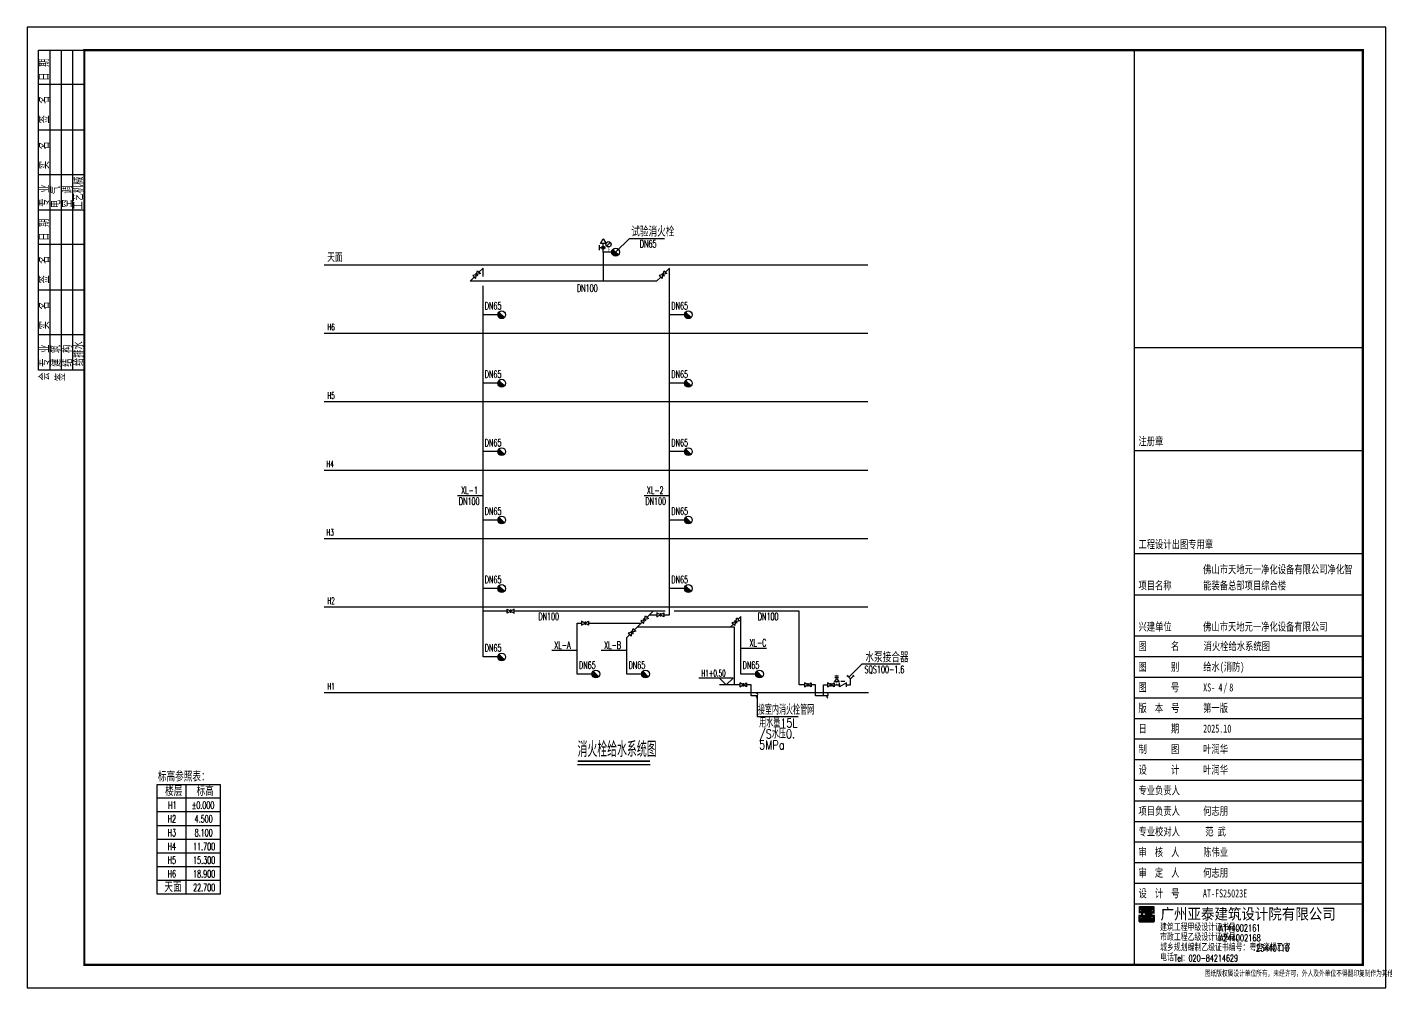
# Model space of a CAD drawing. Extents: x -1254782 to -617813, y -619975 to -323764.
# Drawn here: x -928411 to -869011, y -602575 to -560575 of the extents above; entities that cross this region are included whole.
import ezdxf
from ezdxf.enums import TextEntityAlignment as Align

# ---------------------------------------------------------------- set-up
doc = ezdxf.new("R2010")
doc.units = 0
doc.header["$LTSCALE"] = 1000
doc.header["$MEASUREMENT"] = 0
for name, color, linetype in [('2', 2, 'Continuous'), ('4', 4, 'Continuous'), ('9', 9, 'Continuous'), ('DIM_ELEV', 3, 'Continuous'), ('DIM_SYMB', 3, 'Continuous'), ('EQUIP_消火栓', 7, 'Continuous'), ('EQUIP_消防', 7, 'Continuous'), ('PIPE-消防', 1, 'Continuous'), ('PUB_TITLE', 4, 'Continuous'), ('STAIR', 2, 'Continuous'), ('TWT_LEAD', 3, 'Continuous'), ('TWT_TEXT', 7, 'Continuous'), ('VALVE_消防', 7, 'Continuous'), ('框', 130, 'Continuous')]:
    doc.layers.add(name, color=color, linetype=linetype)
doc.styles.add('-宋体', font='simsun_0.shx', dxfattribs={"width": 0.8})
doc.styles.add('_TCH_DIM', font='SIMPLEX.shx', dxfattribs={"width": 0.8, "bigfont": 'GBCBIG.shx'})
doc.styles.get("Standard").update_dxf_attribs({"font": 'gbenor.shx', "bigfont": 'gbcbig.shx'})
doc.styles.add('TBC', font='simhei_0.shx', dxfattribs={"width": 0.9})
doc.styles.add('天正', font='SIMPLEX.shx', dxfattribs={"width": 0.7, "bigfont": 'HZTXT.shx'})

# ---------------------------------------------------------------- blocks, each defined once
blk = doc.blocks.new('$TWTSYS$00000247')
at = {"elevation": 0}
blk.add_lwpolyline([(7, -101, -0.575183), (0, 0, 0.604745), (-11, 101, 16.924828)], format="xyb", dxfattribs=at)
blk = doc.blocks.new('$VALVE$00000497')
for p, q in [((78, 138), (-78, 138)), ((0, 50), (0, 138))]:
    blk.add_line(p, q)
at = {"const_width": 49.6}
blk.add_lwpolyline([(25, 0, 1), (-25, 0, 1)], format="xyb", close=True, dxfattribs=at)
blk.add_circle((0, 0), 50)
blk = doc.blocks.new('A$C6EA3746F')
at = {"layer": 'TWT_TEXT'}
for points in [[(284, 871), (284, 871), (464, 559), (464, 559), (104, 559), (104, 559), (284, 871)], [(284, 0), (284, 409), (284, 559)]]:
    blk.add_lwpolyline(points, dxfattribs=at)
at = {"layer": 'TWT_TEXT', "xscale": 2.052, "yscale": 2.052, "zscale": 2.052, "rotation": 90.00000000007688}
blk.add_blockref('$VALVE$00000497', (284, 290), dxfattribs=at)
blk = doc.blocks.new('A$C29A34EED')
at = {"layer": '框'}
for p, q in [((0, 461), (0, 14461)), ((0, 14461), (2000, 14461)), ((500, 461), (500, 14461)), ((1000, 461), (1000, 14461)), ((1500, 461), (1500, 14461)), ((2000, 461), (2000, 14461)), ((2000, 12961), (0, 12961)), ((2000, 10961), (0, 10961)), ((2000, 9005), (0, 9005)), ((2000, 7461), (0, 7461)), ((2000, 5961), (0, 5961)), ((2000, 3961), (0, 3961)), ((2000, 2005), (0, 2005)), ((2000, 461), (0, 461))]:
    blk.add_line(p, q, dxfattribs=at)
at = {"layer": '框', "style": '_TCH_DIM', "width": 0.8}
for s, p in [('日 期', (462, 13120)), ('签  名', (466, 11253)), ('实  名', (466, 9253)), ('专 业', (472, 7613)), ('空 调', (1460, 7573)), ('工艺机械', (1953, 7486)), ('电 气', (957, 7555)), ('日 期', (462, 6120)), ('签  名', (466, 4253)), ('实  名', (466, 2253)), ('专 业', (480, 613)), ('建 筑', (967, 607)), ('结 构', (1470, 612)), ('给排水', (1970, 645)), ('会', (470, 12)), ('签', (1174, -12))]:
    blk.add_text(s, height=450, rotation=90, dxfattribs=at).set_placement(p)
blk = doc.blocks.new('A$C54597E38')
at = {"layer": '9'}
h = blk.add_hatch(dxfattribs=at)
h.set_pattern_fill('ANSI31', color=256, scale=70.630202, angle=135, style=0)
h.set_pattern_definition([(180, (-153496.256, -56662.455), (-2e-15, -8.82877527), [])])
edge = h.paths.add_edge_path()
edge.add_line((99, 458), (99, 400))
edge.add_line((99, 400), (0, 400))
edge.add_line((0, 400), (0, 620))
edge.add_arc((64, 620), 63.6, 90, 180, ccw=False)
edge.add_line((64, 683), (622, 683))
edge.add_arc((622, 620), 63.6, 0, 90, ccw=False)
edge.add_line((685, 620), (685, 396))
edge.add_line((685, 396), (594, 396))
edge.add_line((594, 396), (594, 463))
edge.add_line((594, 463), (614, 463))
edge.add_line((614, 463), (624, 463))
edge.add_line((624, 463), (624, 613))
edge.add_line((624, 613), (68, 613))
edge.add_line((68, 613), (68, 458))
edge.add_line((68, 458), (99, 458))
h.paths.add_polyline_path([(369, 293), (369, 582), (586, 582), (586, 519), (436, 519), (436, 458), (557, 458), (557, 225), (431, 225), (431, 166), (588, 166), (588, 112), (370, 112), (370, 226), (321, 226), (321, 112), (103, 112), (103, 166), (260, 166), (260, 225), (133, 225), (133, 458), (255, 458), (255, 519), (104, 519), (104, 582), (321, 582), (321, 293)])
h.paths.add_polyline_path([(196, 399), (265, 399), (265, 289), (196, 289)], flags=16)
h.paths.add_polyline_path([(494, 399), (425, 399), (425, 289), (494, 289)], flags=16)
edge = h.paths.add_edge_path()
edge.add_line((99, 225), (99, 283))
edge.add_line((99, 283), (0, 283))
edge.add_line((0, 283), (0, 64))
edge.add_arc((64, 64), 63.6, 180, 270)
edge.add_line((64, 0), (622, 0))
edge.add_arc((622, 64), 63.6, 270, 360)
edge.add_line((685, 64), (685, 287))
edge.add_line((685, 287), (594, 287))
edge.add_line((594, 287), (594, 220))
edge.add_line((594, 220), (614, 220))
edge.add_line((614, 220), (624, 220))
edge.add_line((624, 220), (624, 71))
edge.add_line((624, 71), (68, 71))
edge.add_line((68, 71), (68, 225))
edge.add_line((68, 225), (99, 225))
blk.add_lwpolyline([(99, 225), (99, 283), (0, 283), (0, 64, 0.414214), (64, 0), (622, 0, 0.414214), (685, 64), (685, 287), (594, 287), (594, 220), (614, 220), (624, 220), (624, 71), (68, 71), (68, 225)], format="xyb", close=True, dxfattribs=at)
blk.add_lwpolyline([(369, 293), (369, 293), (369, 582), (586, 582), (586, 519), (436, 519), (436, 458), (557, 458), (557, 225), (431, 225), (431, 166), (588, 166), (588, 112), (370, 112), (370, 226), (321, 226), (321, 112), (103, 112), (103, 166), (260, 166), (260, 225), (133, 225), (133, 458), (255, 458), (255, 519), (104, 519), (104, 582), (321, 582), (321, 293), (369, 293)], dxfattribs=at)
blk.add_lwpolyline([(494, 399), (425, 399), (425, 289), (494, 289)], close=True, dxfattribs=at)
blk = doc.blocks.new('消防框')
at = {"layer": '4'}
blk.add_line((-66927, 44194), (-66927, 17778), dxfattribs=at)
at = {"layer": '框'}
for p, q in [((-76927, 57778), (-76927, 17778)), ((-66927, 57778), (-66927, 17778)), ((-76927, 44769), (-66927, 44769)), ((-76927, 44194), (-76927, 17778)), ((-76927, 40266), (-66927, 40266)), ((-76927, 35764), (-66927, 35764)), ((-76927, 33962), (-66927, 33962)), ((-76927, 32161), (-66927, 32161)), ((-76927, 31261), (-66926, 31261)), ((-76927, 30360), (-66927, 30360)), ((-76927, 29459), (-66927, 29459)), ((-76927, 28559), (-66926, 28559)), ((-76927, 27658), (-66926, 27658)), ((-76927, 26758), (-66926, 26758)), ((-76927, 25857), (-66926, 25857)), ((-76927, 24956), (-66926, 24956)), ((-76927, 24056), (-66927, 24056)), ((-76927, 23155), (-66926, 23155)), ((-76927, 22255), (-66926, 22255)), ((-76927, 21354), (-66926, 21354)), ((-76927, 20453), (-66926, 20453))]:
    blk.add_line(p, q, dxfattribs=at)
at = {"layer": '4'}
blk.add_blockref('A$C54597E38', (-76728, 19659), dxfattribs=at)
at = {"layer": 'TWT_TEXT', "style": 'TBC', "width": 0.9}
blk.add_text('广州亚泰建筑设计院有限公司', height=480, dxfattribs=at).set_placement((-75777, 19767))
at = {"layer": 'TWT_TEXT', "style": '_TCH_DIM'}
for s, height, p in [('建筑工程甲级设计证书号：', 300, (-75794, 19266)), ('市政工程乙级设计证书号：', 300, (-75794, 18833)), ('城乡规划编制乙级证书编号：粤自资规乙字', 300, (-75794, 18384)), ('电话', 300, (-75794, 17950)), ('图纸版权属设计单位所有，未经许可，外人及外单位不得翻印复制作为其他工程之用', 249.73, (-73842, 17267))]:
    blk.add_text(s, height=height, rotation=359.99972, dxfattribs=at).set_placement(p)
at = {"layer": 'TWT_TEXT', "style": '天正', "width": 0.67}
for s, height, p in [('A144002161', 300, (-73207, 19244)), ('A244002168', 300, (-73197, 18811)), ('23440110', 300, (-71602, 18365)), ('Tel：020-84214629', 290, (-75183, 17930))]:
    blk.add_text(s, height=height, rotation=359.99972, dxfattribs=at).set_placement(p)
at = {"layer": '框', "style": '-宋体', "width": 0.74}
for s, p in [('注册章', (-76742, 40497)), ('工程设计出图专用章', (-76741, 35995)), ('佛山市天地元一净化设备有限公司净化智', (-73914, 34897)), ('项目名称', (-76741, 34193)), ('能装备总部项目综合楼', (-73914, 34193)), ('兴建单位', (-76741, 32392)), ('佛山市天地元一净化设备有限公司', (-73915, 32392)), ('图      名', (-76741, 31539)), ('图      别', (-76741, 30638)), ('给水(消防)', (-73914, 30638)), ('图      号', (-76741, 29737)), ('XS-  /', (-73914, 29737)), ('8', (-72770, 29737)), ('版  本  号', (-76742, 28837)), ('第一版', (-73915, 28837)), ('日      期', (-76741, 27936)), ('2025.10', (-73914, 27936)), ('制      图', (-76741, 27036)), ('设      计', (-76741, 26135)), ('专业负责人', (-76741, 25235)), ('项目负责人', (-76741, 24334)), ('专业校对人', (-76741, 23433)), ('审  核  人', (-76741, 22533)), ('审  定  人', (-76741, 21632)), ('设  计  号', (-76741, 20732)), ('AT-FS25023E', (-73923, 20732))]:
    blk.add_text(s, height=350, dxfattribs=at).set_placement(p)
for s, p in [('叶润华', (-73368, 27036)), ('叶润华', (-73368, 26135)), ('何志朋', (-73368, 24334)), ('范 武', (-73368, 23433)), ('陈伟业', (-73368, 22533)), ('何志朋', (-73368, 21632))]:
    blk.add_text(s, height=350, dxfattribs=at).set_placement(p, align=Align.CENTER)
blk = doc.blocks.new('A$C21C844B0')
at = {"layer": '4'}
for name, p in [('A$C29A34EED', (0, 26072)), ('消防框', (124827, -17245))]:
    blk.add_blockref(name, p, dxfattribs=at)
blk = doc.blocks.new('$TwtSys$00000386')
blk.add_line((-93, 93, 0), (93, -93, 0))
blk.add_circle((0, 0, 0), 131)
at = {"color": 0}
for points in [[(34, -127, 0), (-127, 34, 0), (93, -93, 0), (-93, 93, 0)], [(-34, -127, 0), (-127, -34, 0), (34, -127, 0), (-127, 34, 0)], [(-93, -93, 0), (-93, -93, 0), (-34, -127, 0), (-127, -34, 0)]]:
    blk.add_solid(points, dxfattribs=at)
at = {"flags": 9}
blk.add_attdef('A', (0, 0, 0), '', height=0.00524, dxfattribs=at)
blk = doc.blocks.new('$VALVE$00000296')
for points in [[(-125, 72), (-125, -72), (125, 72), (125, -72), (-125, 72)], [(0, 60), (0, -64)]]:
    blk.add_lwpolyline(points)
for p in [(-125, 0), (125, 0)]:
    blk.add_point(p)
blk = doc.blocks.new('$ATTACHMENT$00000194')
for p, q in [((0, 0), (134, 134)), ((0, 0), (134, -134)), ((107, 162), (134, 134)), ((161, 107), (134, 134)), ((107, -161), (134, -134)), ((161, -107), (134, -134))]:
    blk.add_line(p, q)
blk = doc.blocks.new('$VALVE$00000322')
for p, q in [((4, 216), (-102, 110)), ((-102, 110), (102, 110)), ((87, 272), (-81, 272)), ((-80, 317), (89, 317)), ((102, 110), (4, 216))]:
    blk.add_line(p, q)
at = {"const_width": 8.96}
for points in [[(0, 0), (0, 110)], [(4, 216), (4, 377)]]:
    blk.add_lwpolyline(points, dxfattribs=at)
blk.add_point((0, 0))
at = {"flags": 9}
for tag in ['YSIZE', 'XSIZE']:
    blk.add_attdef(tag, (0, 110), '', height=0.5, dxfattribs=at)
blk = doc.blocks.new('$VALVE$00000315')
blk.add_line((-75, 125), (75, 125))
blk.add_lwpolyline([(-125, -75), (-125, 75), (125, -75), (125, 75)])
for p in [(-125, 0), (125, 0)]:
    blk.add_point(p)
blk.add_solid([(0, 125), (0, 150), (75, 125)])
blk = doc.blocks.new('$VALVE$00000597')
blk.add_line((-93, 357), (93, 543))
blk.add_lwpolyline([(93, 543, 0, 50, 0), (-31, 456, 50, 50, 0)], format="xyseb")
for points, const_width in [([(0, 300), (0, 0)], 30), ([(0, 182), (75, 182), (75, 107)], 7.5)]:
    blk.add_lwpolyline(points, dxfattribs=dict(const_width=const_width))
blk.add_circle((0, 450), 150)

msp = doc.modelspace()

# ---------------------------------------------------------------- linework, layer by layer
at = {"layer": '9'}
for points in [[(-891657, -570974.5), (-915422, -570974.5)], [(-891657, -573966.5), (-915422, -573966.5)], [(-891657, -576958.5), (-915422, -576958.5)], [(-891657, -579950.5), (-915422, -579950.5)], [(-891657, -582942.5), (-915422, -582942.5)], [(-891657, -585934.5), (-915422, -585934.5)], [(-891634.9, -589672.9), (-915422, -589672.9)]]:
    msp.add_lwpolyline(points, dxfattribs=at)
at = {"layer": 'DIM_ELEV'}
for p, q in [((-897548, -589029), (-899038.8, -589029)), ((-897848, -589329), (-898148, -589029)), ((-897848, -589329), (-897548, -589029)), ((-897403, -589329), (-898148, -589329))]:
    msp.add_line(p, q, dxfattribs=at)
at = {"layer": 'DIM_SYMB', "const_width": 70}
msp.add_lwpolyline([(-904349.3, -592667.9), (-901176.9, -592667.9)], dxfattribs=at)
at = {"layer": 'DIM_SYMB'}
msp.add_lwpolyline([(-904349.3, -592807.9), (-901176.9, -592807.9)], dxfattribs=at)
at = {"layer": 'PIPE-消防', "linetype": 'Continuous'}
for p, q in [((-903222.2, -570411), (-903222.2, -571678)), ((-902855.9, -570411), (-903222.2, -570411)), ((-908659.1, -571287.1), (-908480.3, -571108.3)), ((-908480.3, -571478), (-908480.3, -571108.3)), ((-900502.3, -571287.1), (-900323.6, -571108.3)), ((-900323.6, -571478), (-900323.6, -571108.3)), ((-909050, -571678), (-908871.2, -571499.2)), ((-903222.2, -571678), (-909050, -571678)), ((-908480.3, -573148.5), (-908480.3, -571878)), ((-900893.2, -571678), (-903222.2, -571678)), ((-900893.2, -571678), (-900714.5, -571499.2)), ((-900323.6, -573148.5), (-900323.6, -571478)), ((-908480.3, -576140.5), (-908480.3, -573148.5)), ((-907835.5, -573148.5), (-908480.3, -573148.5)), ((-899678.7, -573148.5), (-900323.6, -573148.5)), ((-900323.6, -574870), (-900323.6, -573148.5)), ((-900323.6, -576140.5), (-900323.6, -574870)), ((-907835.5, -576140.5), (-908480.3, -576140.5)), ((-908480.3, -579132.5), (-908480.3, -576140.5)), ((-899678.7, -576140.5), (-900323.6, -576140.5)), ((-900323.6, -579132.5), (-900323.6, -576140.5)), ((-907835.5, -579132.5), (-908480.3, -579132.5)), ((-908480.3, -582124.5), (-908480.3, -579132.5)), ((-899678.7, -579132.5), (-900323.6, -579132.5)), ((-900323.6, -582124.5), (-900323.6, -579132.5)), ((-907835.5, -582124.5), (-908480.3, -582124.5)), ((-908480.3, -585116.5), (-908480.3, -582124.5)), ((-899678.7, -582124.5), (-900323.6, -582124.5)), ((-900323.6, -585116.5), (-900323.6, -582124.5)), ((-907835.5, -585116.5), (-908480.3, -585116.5)), ((-908480.3, -586105.5), (-908480.3, -585116.5)), ((-899678.7, -585116.5), (-900323.6, -585116.5)), ((-900323.6, -586268.3), (-900323.6, -585116.5)), ((-907422.6, -586105.5), (-908480.3, -586105.5)), ((-908480.3, -588108.5), (-908480.3, -586105.5)), ((-901042.7, -586105.5), (-907122.6, -586105.5)), ((-901310.7, -586373.6), (-901205.5, -586268.3)), ((-901205.5, -586268.3), (-901042.7, -586105.5)), ((-901205.5, -586268.3), (-900876.4, -586268.3)), ((-900523.6, -586105.5), (-901042.7, -586105.5)), ((-900576.4, -586268.3), (-900323.6, -586268.3)), ((-894660.2, -586105.5), (-900123.6, -586105.5)), ((-894660.2, -589329), (-894660.2, -586105.5)), ((-904361.3, -588854.9), (-904361.3, -586631.3)), ((-904361.3, -586631.3), (-904170.6, -586631.3)), ((-903870.6, -586631.3), (-901568.5, -586631.3)), ((-901856.9, -586919.8), (-901737.7, -586800.6)), ((-901737.7, -586800.6), (-901568.5, -586631.3)), ((-897483.2, -586800.6), (-901737.7, -586800.6)), ((-901568.5, -586631.3), (-901522.8, -586585.7)), ((-897661.5, -586798), (-897537.2, -586673.7)), ((-897483.2, -589329), (-897483.2, -586800.6)), ((-897325.1, -586461.5), (-897205.9, -586342.3)), ((-897205.9, -588854.9), (-897205.9, -586342.3)), ((-902193.4, -587256.2), (-902069.1, -587131.9)), ((-902193.4, -588854.9), (-902193.4, -587256.2)), ((-907835.5, -588108.5), (-908480.3, -588108.5)), ((-903716.5, -588854.9), (-904361.3, -588854.9)), ((-901548.5, -588854.9), (-902193.4, -588854.9)), ((-896561.1, -588854.9), (-897205.9, -588854.9)), ((-892416.2, -589329), (-892416.2, -589063.9)), ((-897256.5, -589329), (-897483.2, -589329)), ((-896763.5, -589329), (-896956.5, -589329)), ((-896763.5, -589803.5), (-896763.5, -589329)), ((-896496.6, -589803.5), (-896763.5, -589803.5)), ((-894433.4, -589329), (-894660.2, -589329)), ((-893940.5, -589329), (-894133.4, -589329)), ((-893940.5, -589803.5), (-893940.5, -589329)), ((-893590.8, -589803.5), (-893940.5, -589803.5)), ((-893590.8, -589803.5), (-893590.8, -589329)), ((-893590.8, -589329), (-893425.9, -589329)), ((-893412.7, -589803.5), (-893590.8, -589803.5)), ((-893125.9, -589329), (-892896.9, -589329)), ((-892596.9, -589329), (-892416.2, -589329))]:
    msp.add_line(p, q, dxfattribs=at)
at = {"layer": 'PUB_TITLE'}
msp.add_lwpolyline([(-928410.9, -602574.7), (-869010.9, -602574.7), (-869010.9, -560574.7), (-928410.9, -560574.7)], close=True, dxfattribs=at)
at = {"layer": 'PUB_TITLE', "const_width": 100}
msp.add_lwpolyline([(-925910.9, -601574.7), (-870010.9, -601574.7), (-870010.9, -561574.7), (-925910.9, -561574.7)], close=True, dxfattribs=at)
at = {"layer": 'TWT_LEAD'}
for p, q in [((-902685.6, -570411), (-902081.7, -569807.2)), ((-902081.7, -569807.2), (-900553, -569807.2)), ((-908736.5, -581063.1), (-909597.6, -581063.1)), ((-908480.3, -581063.1), (-908736.5, -581063.1)), ((-900579.7, -581063.1), (-901440.9, -581063.1)), ((-900323.6, -581063.1), (-900579.7, -581063.1)), ((-904617.5, -587829.3), (-905478.6, -587829.3)), ((-904361.3, -587829.3), (-904617.5, -587829.3)), ((-902449.5, -587829.3), (-903310.7, -587829.3)), ((-902193.4, -587829.3), (-902449.5, -587829.3)), ((-897205.9, -587725.4), (-896949.7, -587725.4)), ((-896949.7, -587725.4), (-896088.6, -587725.4)), ((-892483.3, -588996.8), (-891902.4, -588415.9)), ((-892483.3, -588996.8), (-891902.4, -588415.9)), ((-891902.4, -588415.9), (-890245.2, -588415.9)), ((-896496.6, -589803.5), (-896496.6, -590708)), ((-896496.6, -590708), (-894704.6, -590708))]:
    msp.add_line(p, q, dxfattribs=at)
at = {"layer": 'TWT_TEXT'}
for p, q in [((-921475.4, -593685.8), (-921475.4, -598485.8)), ((-919975.4, -593685.8), (-919975.4, -598485.8)), ((-919975.4, -594285.8), (-922725.4, -594285.8)), ((-919975.4, -594885.8), (-922725.4, -594885.8)), ((-919975.4, -595485.8), (-922725.4, -595485.8)), ((-919975.4, -596085.8), (-922725.4, -596085.8)), ((-919975.4, -596685.8), (-922725.4, -596685.8)), ((-919975.4, -597285.8), (-922725.4, -597285.8)), ((-919975.4, -597885.8), (-922725.4, -597885.8)), ((-919975.4, -598485.8), (-922725.4, -598485.8))]:
    msp.add_line(p, q, dxfattribs=at)
msp.add_lwpolyline([(-919975.4, -598485.8), (-922725.4, -598485.8), (-922725.4, -593685.8), (-919975.4, -593685.8)], close=True, dxfattribs=at)

# ---------------------------------------------------------------- block references
at = {"layer": '2'}
for p in [(-896496.8, -589803.5, 0), (-893412.9, -589803.5, 0)]:
    msp.add_blockref('$TWTSYS$00000247', p, dxfattribs=at)
at = {"layer": '4'}
msp.add_blockref('A$C21C844B0', (-927910.9, -602107.2), dxfattribs=at)
at = {"layer": 'EQUIP_消火栓', "xscale": 1.3, "yscale": 1.3, "zscale": 1.3}
for p in [(-902685.6, -570411), (-907665.2, -573148.5), (-899508.4, -573148.5), (-907665.2, -576140.5), (-899508.4, -576140.5), (-907665.2, -579132.5), (-899508.4, -579132.5), (-907665.2, -582124.5), (-899508.4, -582124.5), (-907665.2, -585116.5), (-899508.4, -585116.5), (-907665.2, -588108.5), (-903546.2, -588854.9), (-901378.2, -588854.9), (-896390.8, -588854.9)]:
    msp.add_blockref('$TwtSys$00000386', p, dxfattribs=at)
at = {"layer": 'EQUIP_消防', "rotation": 89.9999999999942}
msp.add_blockref('$ATTACHMENT$00000194', (-892416.2, -589063.9), dxfattribs=at)
at = {"layer": 'STAIR', "xscale": 0.6666599999880419, "yscale": 0.6666599999880419, "zscale": 0.6666599999880419}
msp.add_blockref('A$C6EA3746F', (-903411.2, -570411), dxfattribs=at)
at = {"layer": 'VALVE_消防', "xscale": 0.768, "yscale": 0.768, "zscale": 0.768}
msp.add_blockref('$VALVE$00000597', (-902995.4, -570411), dxfattribs=at)
at = {"layer": 'VALVE_消防', "zscale": 1.199999999999999}
for name, p, xscale, yscale, rotation in [('$VALVE$00000296', (-908765.2, -571393.1), 1.199999999999999, 1.199999999999999, 44.9999999999378), ('$VALVE$00000296', (-900608.4, -571393.1), 1.199999999999999, 1.199999999999999, 44.9999999999378), ('$VALVE$00000296', (-907272.6, -586105.5), 1.199999999999999, 1.199999999999999, 180), ('$VALVE$00000296', (-900726.4, -586268.3), 1.199999999999999, 1.199999999999999, 359.9999999999456), ('$VALVE$00000296', (-904020.6, -586631.3), 1.199999999999999, 1.199999999999999, 359.9999999999869), ('$VALVE$00000296', (-901963, -587025.9), 1.199999999999999, 1.199999999999999, 44.99999999996705), ('$VALVE$00000296', (-901416.8, -586479.6), 1.199999999999999, 1.199999999999999, 44.99999999997494), ('$VALVE$00000296', (-897431.2, -586567.6), 1.199999999999999, 1.199999999999999, 44.99999999996705), ('$VALVE$00000296', (-897106.5, -589329), -1.199999999999999, -1.199999999999999, 180), ('$VALVE$00000296', (-894283.4, -589329), -1.199999999999999, -1.199999999999999, 180), ('$VALVE$00000296', (-893275.9, -589329), -1.199999999999999, 1.199999999999999, 359.999999999917), ('$VALVE$00000315', (-892746.9, -589329), -1.199999999999999, 1.199999999999999, 359.999999999917)]:
    msp.add_blockref(name, p, dxfattribs=dict(at, xscale=xscale, yscale=yscale, rotation=rotation))
at = {"layer": 'VALVE_消防', "xscale": -1, "yscale": 1.199999999999999, "rotation": 359.999999999917}
msp.add_blockref('$VALVE$00000322', (-893013.9, -589329), dxfattribs=at)

# ---------------------------------------------------------------- texts
at = {"layer": 'DIM_ELEV', "color": 7, "style": '天正', "width": 0.525}
msp.add_text('H1+0.50', height=280, dxfattribs=at).set_placement((-898934.4, -588959))
at = {"layer": 'DIM_SYMB', "color": 7, "style": '_TCH_DIM', "width": 0.8}
msp.add_text('消火栓给水系统图', height=675.18, dxfattribs=at).set_placement((-904349.3, -592483.2))
at = {"layer": 'PUB_TITLE', "color": 4, "style": '-宋体', "width": 0.74}
msp.add_text('消火栓给水系统图', height=350, dxfattribs=at).set_placement((-876977.5, -587814))
msp.add_text('4', height=350, dxfattribs=at).set_placement((-876242.3, -589613.5), align=Align.CENTER)
at = {"layer": 'TWT_LEAD', "color": 7}
for s, height, style, width, p in [('试验消火栓', 400, '天正', 0.7, (-902001.9, -569727.2)), ('DN65', 320, '天正', 0.525, (-901625.3, -570207.2)), ('XL-1', 320, '天正', 0.525, (-909439.1, -580983.1)), ('XL-2', 320, '天正', 0.525, (-901318.3, -580983.1)), ('DN100', 320, '天正', 0.525, (-909539.1, -581463.1)), ('DN100', 320, '天正', 0.525, (-901382.3, -581463.1)), ('XL-A', 320, '天正', 0.525, (-905364.1, -587749.3)), ('XL-B', 320, '天正', 0.525, (-903188.1, -587749.3)), ('XL-C', 320, '天正', 0.525, (-896831.1, -587645.4)), ('水泵接合器', 400, '天正', 0.7, (-891765, -588335.9)), ('SQS100-1.6', 320, '天正', 0.525, (-891805.8, -588815.9)), ('接室内消火栓管网', 385.82, '_TCH_DIM', 0.8, (-896468.7, -590628)), ('用水量15L', 385.82, '_TCH_DIM', 0.8, (-896409.9, -591188)), ('/S水压0.', 385.82, '_TCH_DIM', 0.8, (-896409.9, -591668)), ('5MPa', 385.82, '_TCH_DIM', 0.8, (-896409.9, -592148))]:
    msp.add_text(s, height=height, dxfattribs=dict(at, style=style, width=width)).set_placement(p)
at = {"layer": 'TWT_TEXT', "style": '天正'}
for s, height, width, p in [('天面', 352, 0.7, (-915289.4, -570834.9)), ('DN100', 320, 0.525, (-904376.2, -572147.7)), ('DN65', 320, 0.525, (-908404.5, -572916.8)), ('DN65', 320, 0.525, (-900247.7, -572916.8)), ('H6', 281.6, 0.525, (-915289.4, -573826.9)), ('DN65', 320, 0.525, (-908404.5, -575908.8)), ('DN65', 320, 0.525, (-900247.7, -575908.8)), ('H5', 281.6, 0.525, (-915289.4, -576818.9)), ('DN65', 320, 0.525, (-908404.5, -578900.8)), ('DN65', 320, 0.525, (-900247.7, -578900.8)), ('H4', 281.6, 0.525, (-915330.7, -579810.9)), ('DN65', 320, 0.525, (-908404.5, -581892.8)), ('DN65', 320, 0.525, (-900247.7, -581892.8)), ('H3', 281.6, 0.525, (-915330.7, -582802.9)), ('DN65', 320, 0.525, (-908404.5, -584884.8)), ('DN65', 320, 0.525, (-900247.7, -584884.8)), ('H2', 281.6, 0.525, (-915289.4, -585794.9)), ('DN100', 320, 0.525, (-906060.8, -586499)), ('DN100', 320, 0.525, (-896467.5, -586499)), ('DN65', 320, 0.525, (-908404.5, -587876.8)), ('DN65', 320, 0.525, (-904285.5, -588623.2)), ('DN65', 320, 0.525, (-902117.5, -588623.2)), ('DN65', 320, 0.525, (-897130, -588623.2)), ('H1', 281.6, 0.525, (-915289.4, -589533.3)), ('标高参照表：', 400, 0.7, (-922699.7, -593551.6)), ('楼层', 400, 0.7, (-922382.6, -594180)), ('标高', 400, 0.7, (-921006.3, -594180)), ('H1', 320, 0.525, (-922246, -594751.6)), ('%%p0.000', 320, 0.525, (-921210.8, -594751.6)), ('H2', 320, 0.525, (-922270.5, -595351.6)), ('4.500', 320, 0.525, (-921088.6, -595351.6)), ('H3', 320, 0.525, (-922270.5, -595951.6)), ('8.100', 320, 0.525, (-921088.6, -595951.6)), ('H4', 320, 0.525, (-922270.5, -596551.6)), ('11.700', 320, 0.525, (-921157.5, -596551.6)), ('H5', 320, 0.525, (-922270.5, -597151.6)), ('15.300', 320, 0.525, (-921157.5, -597151.6)), ('H6', 320, 0.525, (-922270.5, -597751.6)), ('18.900', 320, 0.525, (-921157.5, -597751.6)), ('天面', 400, 0.7, (-922415.1, -598380.7)), ('22.700', 320, 0.525, (-921157.5, -598351.6))]:
    msp.add_text(s, height=height, dxfattribs=dict(at, width=width)).set_placement(p)

doc.saveas('drawing.dxf')
